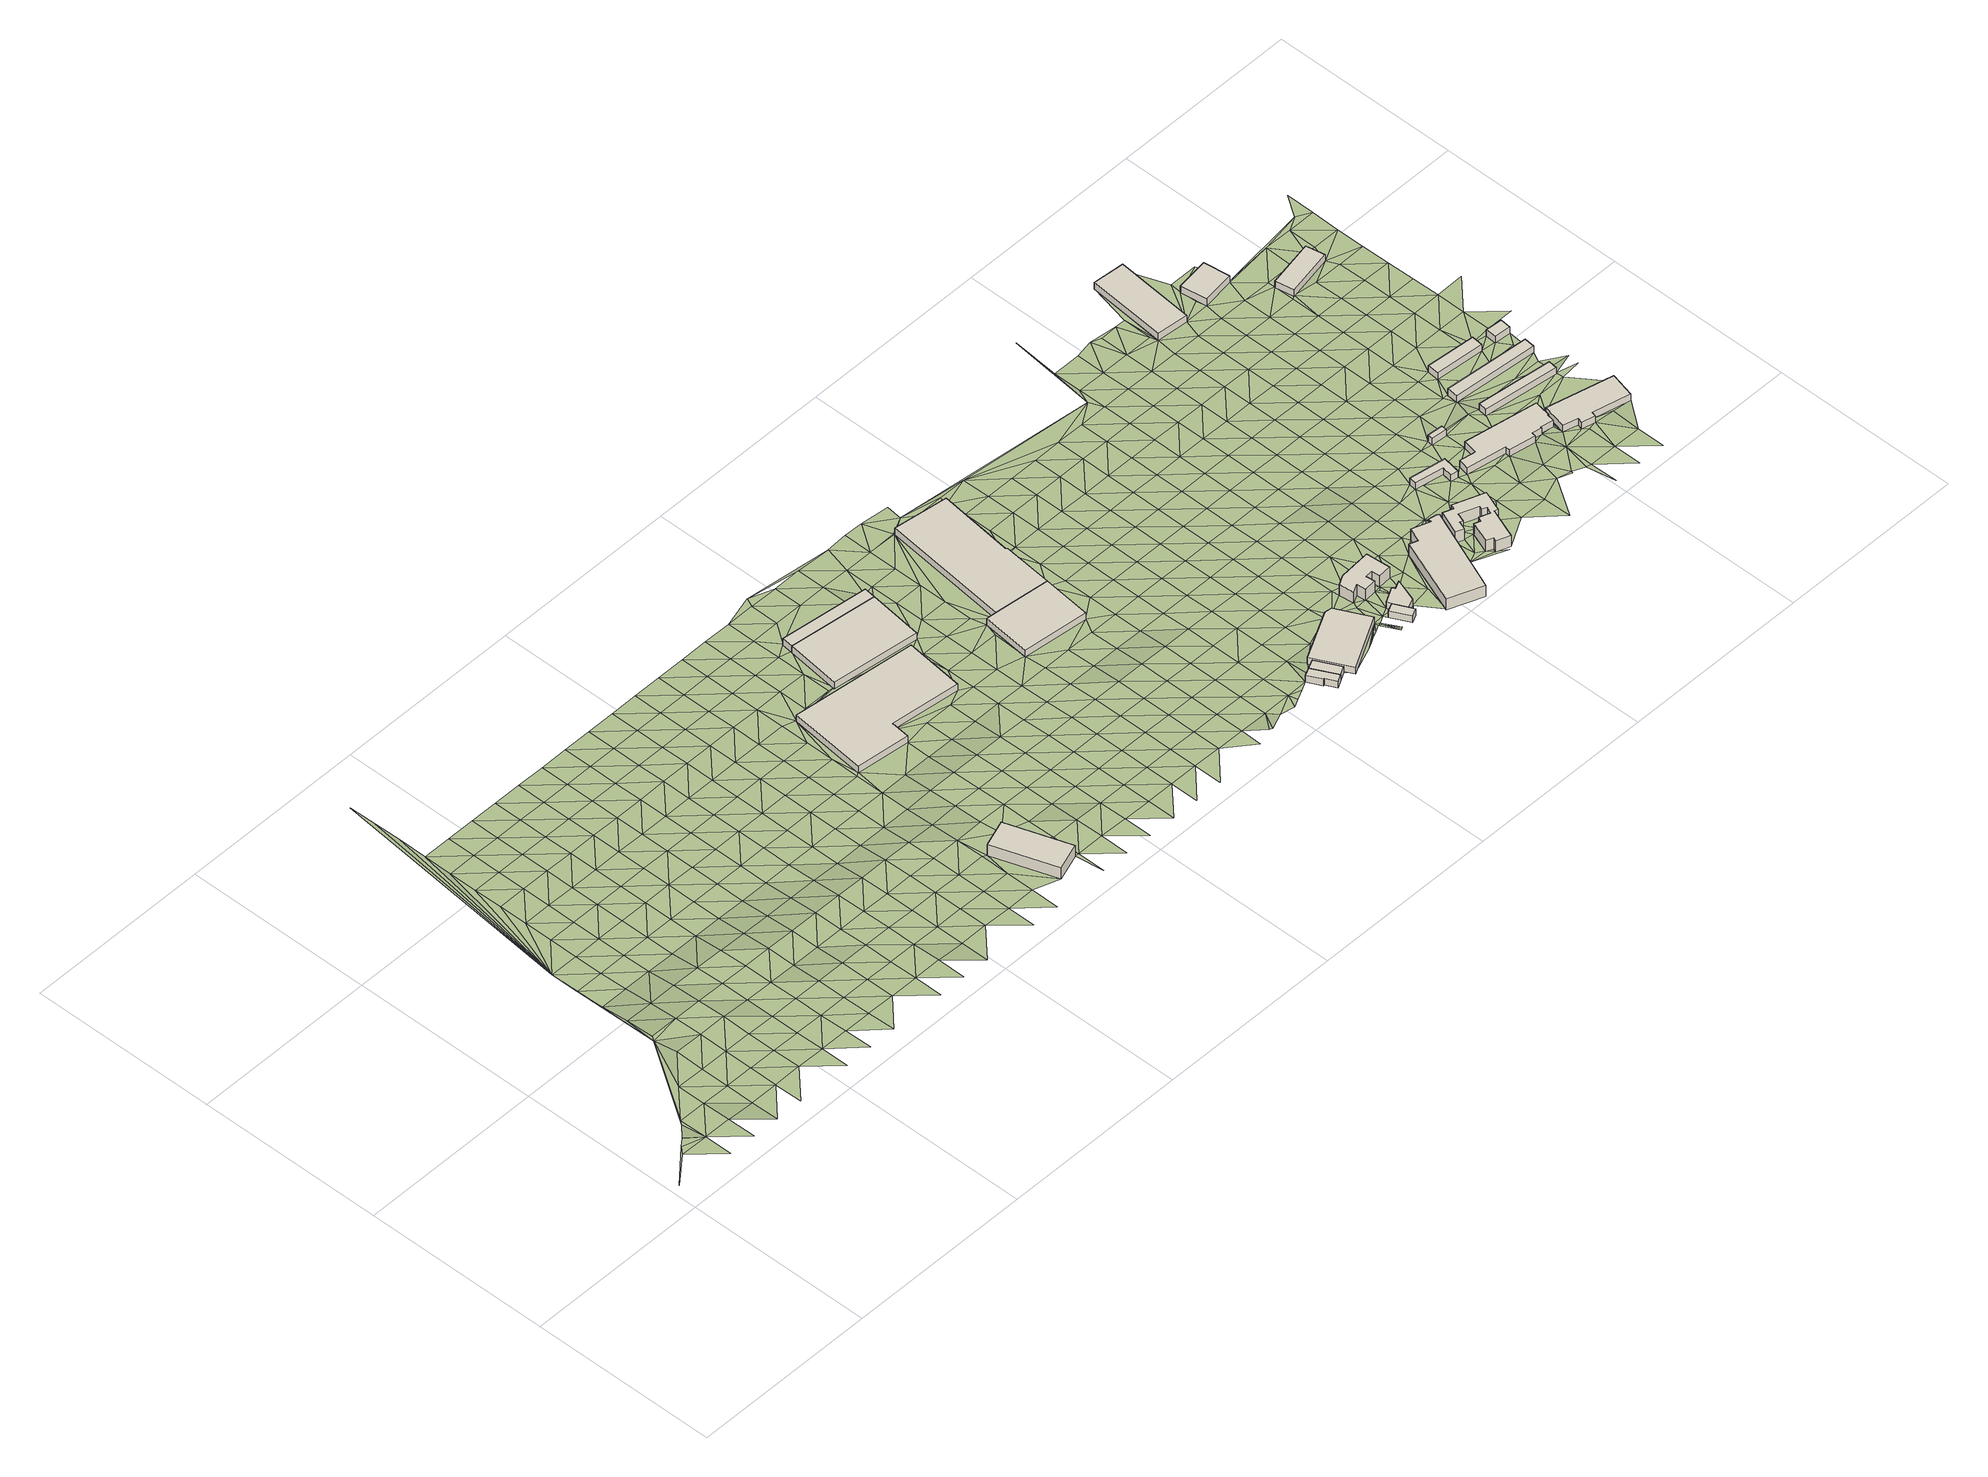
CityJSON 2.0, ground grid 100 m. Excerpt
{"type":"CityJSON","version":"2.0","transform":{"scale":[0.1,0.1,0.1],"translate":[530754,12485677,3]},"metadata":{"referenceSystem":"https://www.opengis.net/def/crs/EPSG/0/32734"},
"CityObjects":{
"building1":{"type":"Building","attributes":{"address":"Salt River Hall","building":"hall","building:levels":2,"amenity":"townhall","building_height":6.9,"plus_code":"4FRW3FC6+X79","ground_height":6.55,"roof_height":13.45},"geometry":[{"type":"Solid","lod":"1","boundaries":[[[[0,1,2,3]],[[1,4,5,2]],[[4,6,7,5]],[[6,0,3,7]],[[3,2,5,7]],[[6,4,1,0]]]]}]},
"building2":{"type":"Building","attributes":{"building":"yes","building:levels":1,"building_height":4.1,"plus_code":"4FRW3FF6+9C6","ground_height":4.36,"roof_height":8.46},"geometry":[{"type":"Solid","lod":"1","boundaries":[[[[8,9,10,11]],[[9,12,13,10]],[[12,14,15,13]],[[14,16,17,15]],[[16,18,19,17]],[[18,8,11,19]],[[11,10,13,15,17,19]],[[18,16,14,12,9,8]]]]}]},
"building3":{"type":"Building","attributes":{"building":"yes","building:levels":1,"building_height":4.1,"plus_code":"4FRW3FF6+FFX","ground_height":3.82,"roof_height":7.92},"geometry":[{"type":"Solid","lod":"1","boundaries":[[[[20,21,22,23]],[[21,24,25,22]],[[24,26,27,25]],[[26,20,23,27]],[[23,22,25,27]],[[26,24,21,20]]]]}]},
"building4":{"type":"Building","attributes":{"building":"yes","building:levels":1,"building_height":4.1,"plus_code":"4FRW3FF6+HG2","ground_height":3.82,"roof_height":7.92},"geometry":[{"type":"Solid","lod":"1","boundaries":[[[[21,20,23,22]],[[20,28,29,23]],[[28,30,31,29]],[[30,21,22,31]],[[22,23,29,31]],[[30,28,20,21]]]]}]},
"building5":{"type":"Building","attributes":{"building":"yes","building:levels":1,"building_height":4.1,"plus_code":"4FRW3FF6+8Q3","ground_height":4.17,"roof_height":8.27},"geometry":[{"type":"Solid","lod":"1","boundaries":[[[[32,33,34,35]],[[33,36,37,34]],[[36,38,39,37]],[[38,40,41,39]],[[40,32,35,41]],[[35,34,37,39,41]],[[40,38,36,33,32]]]]}]},
"building6":{"type":"Building","attributes":{"building":"yes","building:levels":1,"building_height":4.1,"plus_code":"4FRW3FF6+GR7","ground_height":4.14,"roof_height":8.24},"geometry":[{"type":"Solid","lod":"1","boundaries":[[[[33,32,35,34]],[[32,42,43,35]],[[42,44,45,43]],[[44,46,47,45]],[[46,48,49,47]],[[48,33,34,49]],[[34,35,43,45,47,49]],[[48,46,44,42,32,33]]]]}]},
"building7":{"type":"Building","attributes":{"address":"50 Foundry Road Salt River Cape Town","building":"house","building:levels":1,"building_height":4.1,"plus_code":"4FRW3FC7+V2J","ground_height":5.09,"roof_height":9.19},"geometry":[{"type":"Solid","lod":"1","boundaries":[[[[50,51,52,53]],[[51,54,55,52]],[[54,56,57,55]],[[56,58,59,57]],[[58,60,61,59]],[[60,50,53,61]],[[53,52,55,57,59,61]],[[60,58,56,54,51,50]]]]}]},
"building8":{"type":"Building","attributes":{"address":"52 Foundry Road Salt River Cape Town","building":"house","building:levels":1,"building_height":4.1,"plus_code":"4FRW3FC7+V2P","ground_height":5.09,"roof_height":9.19},"geometry":[{"type":"Solid","lod":"1","boundaries":[[[[60,58,59,61]],[[58,62,63,59]],[[62,64,65,63]],[[64,60,61,65]],[[61,59,63,65]],[[64,62,58,60]]]]}]},
"building9":{"type":"Building","attributes":{"address":"70 Foundry Road Salt River Cape Town","building":"industrial","building:levels":1,"building_height":4.1,"plus_code":"4FRW3FC7+W46","ground_height":4.49,"roof_height":8.59},"geometry":[{"type":"Solid","lod":"1","boundaries":[[[[66,67,68,69]],[[67,70,71,68]],[[70,72,73,71]],[[72,74,75,73]],[[74,66,69,75]],[[69,68,71,73,75]],[[74,72,70,67,66]]]]}]},
"building10":{"type":"Building","attributes":{"address":"8 Westminster Road Salt River Cape Town","building":"house","building:levels":1,"building_height":4.1,"plus_code":"4FRW3FC7+V6Q","ground_height":4.49,"roof_height":8.59},"geometry":[{"type":"Solid","lod":"1","boundaries":[[[[76,77,78,79]],[[77,80,81,78]],[[80,82,83,81]],[[82,84,85,83]],[[84,76,79,85]],[[79,78,81,83,85]],[[84,82,80,77,76]]]]}]},
"building11":{"type":"Building","attributes":{"address":"6 Westminster Road Salt River Cape Town","building":"house","building:levels":1,"building_height":4.1,"plus_code":"4FRW3FC7+V7V","ground_height":4.42,"roof_height":8.52},"geometry":[{"type":"Solid","lod":"1","boundaries":[[[[86,87,88,89]],[[87,90,91,88]],[[90,92,93,91]],[[92,94,95,93]],[[94,96,97,95]],[[96,98,99,97]],[[98,86,89,99]],[[89,88,91,93,95,97,99]],[[98,96,94,92,90,87,86]]]]}]},
"building12":{"type":"Building","attributes":{"address":"70 Foundry Road Salt River Cape Town","building":"industrial","building:levels":2,"building_height":6.9,"plus_code":"4FRW3FC7+X7C","ground_height":4.25,"roof_height":11.15},"geometry":[{"type":"Solid","lod":"1","boundaries":[[[[100,101,102,103]],[[101,104,105,102]],[[104,106,107,105]],[[106,108,109,107]],[[108,110,111,109]],[[110,112,113,111]],[[112,114,115,113]],[[114,116,117,115]],[[116,118,119,117]],[[118,120,121,119]],[[120,100,103,121]],[[103,102,105,107,109,111,113,115,117,119,121]],[[120,118,116,114,112,110,108,106,104,101,100]]]]}]},
"building13":{"type":"Building","attributes":{"address":"3 Westminster Road Salt River Cape Town","building":"industrial","building:levels":2,"building_height":6.9,"plus_code":"4FRW3FC7+V9W","ground_height":4.13,"roof_height":11.03},"geometry":[{"type":"Solid","lod":"1","boundaries":[[[[122,123,124,125]],[[123,126,127,124]],[[126,128,129,127]],[[128,130,131,129]],[[130,132,133,131]],[[132,134,135,133]],[[134,136,137,135]],[[136,138,139,137]],[[138,122,125,139]],[[125,124,127,129,131,133,135,137,139]],[[138,136,134,132,130,128,126,123,122]]]]}]},
"building14":{"type":"Building","attributes":{"address":"80 Foundry Road Salt River Cape Town","building":"retail","building:levels":2,"building_height":6.9,"plus_code":"4FRW3FC7+WG7","ground_height":4.18,"roof_height":11.08},"geometry":[{"type":"Solid","lod":"1","boundaries":[[[[140,141,142,143]],[[141,144,145,142]],[[144,146,147,145]],[[146,148,149,147]],[[148,150,151,149]],[[150,152,153,151]],[[152,154,155,153]],[[154,156,157,155]],[[156,158,159,157]],[[158,160,161,159]],[[160,162,163,161]],[[162,164,165,163]],[[164,166,167,165]],[[166,168,169,167]],[[168,170,171,169]],[[170,172,173,171]],[[172,174,175,173]],[[174,176,177,175]],[[176,178,179,177]],[[178,180,181,179]],[[180,182,183,181]],[[182,140,143,183]],[[143,142,145,147,149,151,153,155,157,159,161,163,165,167,169,171,173,175,177,179,181,183]],[[182,180,178,176,174,172,170,168,166,164,162,160,158,156,154,152,150,148,146,144,141,140]]]]}]},
"building15":{"type":"Building","attributes":{"building":"transportation","building:levels":1,"building_height":4.1,"plus_code":"4FRW3FF7+2HV","ground_height":4.38,"roof_height":8.48},"geometry":[{"type":"Solid","lod":"1","boundaries":[[[[184,185,186,187]],[[185,188,189,186]],[[188,190,191,189]],[[190,192,193,191]],[[192,194,195,193]],[[194,184,187,195]],[[187,186,189,191,193,195]],[[194,192,190,188,185,184]]]]}]},
"building16":{"type":"Building","attributes":{"building":"transportation","building:levels":1,"amenity":"shelter","building_height":4.1,"plus_code":"4FRW3FF7+4J5","ground_height":4.28,"roof_height":8.38},"geometry":[{"type":"Solid","lod":"1","boundaries":[[[[196,197,198,199]],[[197,200,201,198]],[[200,202,203,201]],[[202,196,199,203]],[[199,198,201,203]],[[202,200,197,196]]]]}]},
"building17":{"type":"Building","attributes":{"building":"train_station","building:levels":1,"building_height":4.1,"plus_code":"4FRW3FF7+2P7","ground_height":4.59,"roof_height":8.69},"geometry":[{"type":"Solid","lod":"1","boundaries":[[[[204,205,206,207]],[[205,208,209,206]],[[208,210,211,209]],[[210,212,213,211]],[[212,214,215,213]],[[214,216,217,215]],[[216,218,219,217]],[[218,220,221,219]],[[220,222,223,221]],[[222,224,225,223]],[[224,226,227,225]],[[226,228,229,227]],[[228,230,231,229]],[[230,204,207,231]],[[207,206,209,211,213,215,217,219,221,223,225,227,229,231]],[[230,228,226,224,222,220,218,216,214,212,210,208,205,204]]]]}]},
"building18":{"type":"Building","attributes":{"building":"industrial","building:levels":1,"building_height":4.1,"plus_code":"4FRW3FF7+MG4","ground_height":3.97,"roof_height":8.07},"geometry":[{"type":"Solid","lod":"1","boundaries":[[[[232,233,234,235]],[[233,236,237,234]],[[236,238,239,237]],[[238,232,235,239]],[[235,234,237,239]],[[238,236,233,232]]]]}]},
"building19":{"type":"Building","attributes":{"building":"industrial","building:levels":1,"building_height":4.1,"plus_code":"4FRW3FF7+JJ5","ground_height":3.9,"roof_height":8},"geometry":[{"type":"Solid","lod":"1","boundaries":[[[[240,241,242,243]],[[241,244,245,242]],[[244,246,247,245]],[[246,248,249,247]],[[248,240,243,249]],[[243,242,245,247,249]],[[248,246,244,241,240]]]]}]},
"building20":{"type":"Building","attributes":{"building":"transportation","building:levels":1,"amenity":"shelter","building_height":4.1,"plus_code":"4FRW3FF7+3RG","ground_height":4.15,"roof_height":8.25},"geometry":[{"type":"Solid","lod":"1","boundaries":[[[[250,251,252,253]],[[251,254,255,252]],[[254,256,257,255]],[[256,250,253,257]],[[253,252,255,257]],[[256,254,251,250]]]]}]},
"building21":{"type":"Building","attributes":{"building":"transportation","building:levels":1,"amenity":"shelter","building_height":4.1,"plus_code":"4FRW3FF7+5RV","ground_height":3.87,"roof_height":7.97},"geometry":[{"type":"Solid","lod":"1","boundaries":[[[[258,259,260,261]],[[259,262,263,260]],[[262,264,265,263]],[[264,258,261,265]],[[261,260,263,265]],[[264,262,259,258]]]]}]},
"building22":{"type":"Building","attributes":{"building":"transportation","building:levels":1,"amenity":"shelter","building_height":4.1,"plus_code":"4FRW3FF7+4RP","ground_height":3.95,"roof_height":8.05},"geometry":[{"type":"Solid","lod":"1","boundaries":[[[[266,267,268,269]],[[267,270,271,268]],[[270,272,273,271]],[[272,266,269,273]],[[269,268,271,273]],[[272,270,267,266]]]]}]},
"building23":{"type":"Building","attributes":{"building":"train_station","building:levels":1,"building_height":4.1,"plus_code":"4FRW3FC7+XVH","ground_height":4.24,"roof_height":8.34},"geometry":[{"type":"Solid","lod":"1","boundaries":[[[[274,275,276,277]],[[275,278,279,276]],[[278,280,281,279]],[[280,282,283,281]],[[282,284,285,283]],[[284,286,287,285]],[[286,288,289,287]],[[288,274,277,289]],[[277,276,279,281,283,285,287,289]],[[288,286,284,282,280,278,275,274]]]]}]},
"building24":{"type":"Building","attributes":{"building":"industrial","building:levels":1,"building_height":4.1,"plus_code":"4FRW3FF7+GQ5","ground_height":3.14,"roof_height":7.24},"geometry":[{"type":"Solid","lod":"1","boundaries":[[[[290,291,292,293]],[[291,294,295,292]],[[294,296,297,295]],[[296,290,293,297]],[[293,292,295,297]],[[296,294,291,290]]]]}]},
"building25":{"type":"Building","attributes":{"building":"transportation","building:levels":1,"amenity":"shelter","building_height":4.1,"plus_code":"4FRW3FF7+5WM","ground_height":3.84,"roof_height":7.94},"geometry":[{"type":"Solid","lod":"1","boundaries":[[[[298,299,300,301]],[[299,302,303,300]],[[302,304,305,303]],[[304,298,301,305]],[[301,300,303,305]],[[304,302,299,298]]]]}]},
"terrain1":{"type":"TINRelief","geometry":[{"type":"CompositeSurface","lod":"1","boundaries":[[[306,307,308]],[[309,306,308]],[[310,309,308]],[[306,309,311]],[[312,311,309]],[[312,309,313]],[[309,314,313]],[[309,315,314]],[[316,317,309]],[[309,317,315]],[[314,315,318]],[[313,314,319]],[[315,317,320]],[[317,321,320]],[[314,318,319]],[[318,315,322]],[[322,315,320]],[[322,323,318]],[[320,321,324]],[[318,323,325]],[[324,322,320]],[[325,319,318]],[[323,322,326]],[[322,324,327]],[[322,327,326]],[[325,323,328]],[[324,329,330]],[[331,332,319]],[[319,325,328]],[[328,323,326]],[[330,327,324]],[[319,332,333]],[[331,319,334]],[[332,331,334]],[[333,335,319]],[[334,319,328]],[[327,336,326]],[[319,335,337]],[[327,330,336]],[[333,332,338]],[[338,332,334]],[[339,328,326]],[[336,340,326]],[[333,341,335]],[[328,339,334]],[[341,333,338]],[[339,326,340]],[[330,342,336]],[[335,343,337]],[[342,330,344]],[[338,334,345]],[[343,335,341]],[[340,336,346]],[[334,339,345]],[[346,336,342]],[[347,337,343]],[[341,338,348]],[[340,349,339]],[[345,350,338]],[[337,347,351]],[[349,340,346]],[[343,341,348]],[[348,338,350]],[[339,352,345]],[[353,337,351]],[[352,339,349]],[[343,354,347]],[[346,342,355]],[[337,353,356]],[[342,357,358]],[[350,345,359]],[[348,354,343]],[[346,355,349]],[[337,356,360]],[[359,345,352]],[[342,358,355]],[[351,347,361]],[[350,362,348]],[[360,363,337]],[[361,347,354]],[[352,349,364]],[[362,350,359]],[[365,353,351]],[[337,363,366]],[[349,355,364]],[[354,348,367]],[[361,365,351]],[[359,352,368]],[[366,369,337]],[[348,362,367]],[[358,370,355]],[[364,368,352]],[[353,371,356]],[[372,361,354]],[[369,373,337]],[[365,374,353]],[[370,358,375]],[[376,362,359]],[[372,354,367]],[[356,371,360]],[[355,377,364]],[[337,373,378]],[[353,374,371]],[[376,359,368]],[[370,377,355]],[[365,361,379]],[[361,372,380]],[[360,381,363]],[[367,362,382]],[[368,364,383]],[[362,376,384]],[[374,365,379]],[[381,360,371]],[[361,380,379]],[[377,383,364]],[[372,367,382]],[[385,370,375]],[[362,384,382]],[[366,363,386]],[[376,368,387]],[[370,385,377]],[[363,381,386]],[[383,388,368]],[[374,389,371]],[[379,390,374]],[[380,372,391]],[[384,376,387]],[[382,392,372]],[[388,387,368]],[[381,371,389]],[[383,377,393]],[[386,394,366]],[[374,390,389]],[[380,391,379]],[[372,392,391]],[[377,385,393]],[[384,395,382]],[[381,396,386]],[[388,383,397]],[[387,395,384]],[[398,390,379]],[[396,381,389]],[[393,397,383]],[[392,382,399]],[[379,391,398]],[[394,386,400]],[[395,399,382]],[[401,387,388]],[[385,402,393]],[[400,386,396]],[[388,397,403]],[[390,404,389]],[[398,405,390]],[[402,385,406]],[[392,407,391]],[[387,401,395]],[[399,408,392]],[[401,388,403]],[[396,389,404]],[[397,393,409]],[[410,394,400]],[[390,405,404]],[[398,391,407]],[[392,408,407]],[[409,393,402]],[[399,395,411]],[[400,396,412]],[[413,403,397]],[[395,401,411]],[[414,405,398]],[[412,396,404]],[[397,409,413]],[[408,399,415]],[[414,398,407]],[[400,416,410]],[[411,415,399]],[[401,403,417]],[[416,400,412]],[[403,413,418]],[[405,419,404]],[[407,408,420]],[[409,402,421]],[[405,414,422]],[[402,423,424]],[[401,417,411]],[[408,415,420]],[[417,403,418]],[[412,404,419]],[[409,421,413]],[[425,410,416]],[[405,422,419]],[[402,424,421]],[[414,407,426]],[[415,411,427]],[[420,428,407]],[[416,412,429]],[[413,430,418]],[[427,411,417]],[[426,422,414]],[[429,412,419]],[[426,407,428]],[[413,421,430]],[[415,431,420]],[[416,432,425]],[[431,415,427]],[[433,417,418]],[[424,434,421]],[[432,416,429]],[[430,435,418]],[[419,422,436]],[[428,420,437]],[[422,426,438]],[[434,424,439]],[[417,433,427]],[[437,420,431]],[[433,418,435]],[[419,436,429]],[[421,440,430]],[[441,425,432]],[[422,438,436]],[[428,442,426]],[[434,440,421]],[[431,427,443]],[[442,428,437]],[[432,429,444]],[[435,430,445]],[[427,433,443]],[[446,438,426]],[[429,436,444]],[[440,445,430]],[[437,431,447]],[[434,439,448]],[[426,442,446]],[[449,441,432]],[[443,447,431]],[[433,435,450]],[[440,434,448]],[[444,449,432]],[[445,451,435]],[[438,452,436]],[[438,446,453]],[[442,437,454]],[[433,450,443]],[[437,447,455]],[[450,435,451]],[[436,452,444]],[[449,456,441]],[[438,453,452]],[[442,454,446]],[[445,440,457]],[[437,455,454]],[[448,458,440]],[[447,443,459]],[[444,460,449]],[[451,445,457]],[[459,443,450]],[[440,458,457]],[[446,461,453]],[[460,444,452]],[[455,447,462]],[[446,454,461]],[[456,449,463]],[[462,447,459]],[[464,450,451]],[[465,458,448]],[[449,460,463]],[[457,466,451]],[[453,467,452]],[[455,468,454]],[[461,469,453]],[[465,448,470]],[[450,464,459]],[[468,455,462]],[[464,451,466]],[[460,452,467]],[[457,458,471]],[[463,472,456]],[[453,469,467]],[[454,473,461]],[[471,458,465]],[[462,459,474]],[[468,473,454]],[[460,475,463]],[[476,466,457]],[[459,464,474]],[[469,461,477]],[[475,460,467]],[[476,457,471]],[[473,477,461]],[[472,463,478]],[[468,462,479]],[[464,466,480]],[[474,481,462]],[[471,465,482]],[[478,463,475]],[[480,466,476]],[[469,483,467]],[[473,468,479]],[[477,484,469]],[[479,462,481]],[[485,482,465]],[[474,464,486]],[[475,467,483]],[[487,476,471]],[[488,472,478]],[[469,484,483]],[[486,464,480]],[[487,471,482]],[[477,473,489]],[[490,481,474]],[[479,491,473]],[[478,475,492]],[[490,474,486]],[[484,477,489]],[[480,476,493]],[[492,475,483]],[[473,491,489]],[[476,487,494]],[[479,481,495]],[[478,496,488]],[[486,480,493]],[[495,481,490]],[[476,494,493]],[[487,482,0]],[[496,478,492]],[[484,497,483]],[[498,491,479]],[[494,487,499]],[[489,500,484]],[[487,0,499]],[[486,501,490]],[[498,479,495]],[[492,483,497]],[[494,499,493]],[[502,488,496]],[[484,500,497]],[[501,486,493]],[[489,491,503]],[[503,491,498]],[[496,492,504]],[[495,490,505]],[[501,506,490]],[[4,493,499]],[[507,500,489]],[[504,492,497]],[[495,505,498]],[[507,489,503]],[[490,506,505]],[[496,508,502]],[[493,509,501]],[[508,496,504]],[[4,509,493]],[[497,500,510]],[[503,498,511]],[[512,500,507]],[[506,501,513]],[[498,505,511]],[[497,510,504]],[[514,502,508]],[[500,512,510]],[[509,513,501]],[[515,507,503]],[[516,517,518]],[[506,519,505]],[[511,515,503]],[[520,4,518]],[[508,504,521]],[[505,522,511]],[[518,517,520]],[[506,513,519]],[[507,523,512]],[[504,510,521]],[[4,524,509]],[[525,4,520]],[[522,515,511]],[[515,523,507]],[[505,526,522]],[[527,514,508]],[[513,509,524]],[[526,505,519]],[[4,525,524]],[[521,527,508]],[[512,528,510]],[[520,517,529]],[[523,530,512]],[[531,532,517]],[[513,533,519]],[[522,534,515]],[[510,528,521]],[[525,520,529]],[[527,535,514]],[[512,530,528]],[[533,513,524]],[[532,529,517]],[[534,523,515]],[[519,536,526]],[[521,537,527]],[[525,538,524]],[[534,530,523]],[[539,522,526]],[[536,519,533]],[[537,521,528]],[[529,538,525]],[[528,530,534]],[[535,527,540]],[[533,524,541]],[[542,526,536]],[[527,537,540]],[[538,541,524]],[[543,529,532]],[[539,526,542]],[[544,545,532]],[[533,546,536]],[[534,547,528]],[[537,528,547]],[[529,543,538]],[[540,548,535]],[[541,546,533]],[[543,532,545]],[[547,534,549]],[[542,536,550]],[[537,551,540]],[[541,538,552]],[[546,550,536]],[[534,553,549]],[[551,537,547]],[[538,543,552]],[[539,542,554]],[[548,540,555]],[[556,546,541]],[[542,550,554]],[[545,557,543]],[[555,540,551]],[[541,552,556]],[[539,558,559]],[[549,560,547]],[[534,561,553]],[[562,557,545]],[[546,563,550]],[[554,558,539]],[[551,547,560]],[[543,564,552]],[[565,548,555]],[[549,553,560]],[[556,563,546]],[[543,557,564]],[[554,550,566]],[[555,551,567]],[[568,556,552]],[[563,566,550]],[[567,551,560]],[[553,561,560]],[[568,552,564]],[[558,569,559]],[[570,558,554]],[[557,562,571]],[[555,572,565]],[[563,556,573]],[[566,570,554]],[[18,561,534]],[[564,557,571]],[[572,555,567]],[[556,568,573]],[[574,560,561]],[[563,575,566]],[[567,560,574]],[[570,569,558]],[[568,564,576]],[[577,559,569]],[[578,565,572]],[[575,563,573]],[[576,564,571]],[[572,567,579]],[[567,574,579]],[[570,566,580]],[[568,581,573]],[[575,582,566]],[[581,568,576]],[[580,569,570]],[[571,583,584]],[[566,582,580]],[[579,585,572]],[[572,585,578]],[[573,586,575]],[[576,571,584]],[[586,573,581]],[[582,575,587]],[[569,588,577]],[[580,588,569]],[[581,576,589]],[[585,590,578]],[[586,587,575]],[[589,576,584]],[[582,591,580]],[[578,590,592]],[[579,593,585]],[[561,18,594]],[[581,595,586]],[[582,587,591]],[[588,596,577]],[[595,581,589]],[[588,580,597]],[[584,598,599]],[[577,596,18]],[[585,593,590]],[[587,586,600]],[[591,597,580]],[[589,584,599]],[[600,586,595]],[[596,588,601]],[[579,602,593]],[[603,18,596]],[[590,604,592]],[[587,605,591]],[[601,588,597]],[[595,589,606]],[[590,593,604]],[[605,587,600]],[[607,603,596]],[[594,18,603]],[[599,606,589]],[[597,591,608]],[[601,607,596]],[[602,579,28]],[[595,609,600]],[[608,591,605]],[[606,609,595]],[[594,603,610]],[[607,610,603]],[[601,597,611]],[[593,612,604]],[[605,600,613]],[[614,597,608]],[[615,606,599]],[[593,602,612]],[[609,613,600]],[[611,597,614]],[[616,615,599]],[[607,601,617]],[[605,618,608]],[[610,619,594]],[[620,609,606]],[[612,621,604]],[[613,618,605]],[[601,611,617]],[[594,619,622]],[[20,594,622]],[[615,620,606]],[[28,612,602]],[[36,610,607]],[[614,608,623]],[[621,624,592]],[[613,609,625]],[[618,623,608]],[[610,626,619]],[[617,36,607]],[[625,609,620]],[[614,627,611]],[[28,20,628]],[[628,20,622]],[[629,612,28]],[[629,621,612]],[[630,618,613]],[[617,611,36]],[[36,626,610]],[[623,627,614]],[[620,615,631]],[[613,625,630]],[[631,615,632]],[[619,633,622]],[[28,628,629]],[[626,634,619]],[[632,635,631]],[[623,618,636]],[[622,633,628]],[[620,637,625]],[[619,634,633]],[[630,636,618]],[[36,33,626]],[[621,629,624]],[[631,637,620]],[[631,635,638]],[[626,33,634]],[[639,627,623]],[[611,627,640]],[[628,641,629]],[[630,625,642]],[[636,639,623]],[[641,628,633]],[[642,625,637]],[[630,643,636]],[[627,639,644]],[[645,631,638]],[[629,646,624]],[[631,645,637]],[[629,641,646]],[[643,630,642]],[[638,647,645]],[[644,640,627]],[[639,636,648]],[[48,634,33]],[[634,48,633]],[[642,637,649]],[[648,636,643]],[[646,650,624]],[[645,647,651]],[[649,637,645]],[[633,48,641]],[[644,639,652]],[[642,653,643]],[[639,648,652]],[[651,654,645]],[[641,48,646]],[[653,642,649]],[[640,644,655]],[[650,646,656]],[[648,643,657]],[[50,649,645]],[[655,644,652]],[[645,654,50]],[[653,657,643]],[[656,646,658]],[[658,646,48]],[[648,659,652]],[[660,640,655]],[[649,661,653]],[[660,662,640]],[[659,648,657]],[[649,50,661]],[[655,652,663]],[[661,50,60]],[[663,652,659]],[[658,664,656]],[[664,658,48]],[[657,653,665]],[[666,662,660]],[[653,661,667]],[[660,655,668]],[[661,60,669]],[[60,64,669]],[[659,657,665]],[[662,666,670]],[[668,655,663]],[[653,667,665]],[[671,662,670]],[[664,672,656]],[[673,664,48]],[[674,669,64]],[[660,675,666]],[[676,669,674]],[[663,659,677]],[[675,660,668]],[[669,678,661]],[[667,661,678]],[[679,671,680]],[[677,659,665]],[[670,680,671]],[[666,681,670]],[[48,682,673]],[[663,683,668]],[[681,666,675]],[[679,680,684]],[[667,685,665]],[[683,663,677]],[[673,686,664]],[[680,670,687]],[[678,685,667]],[[688,679,684]],[[675,668,689]],[[687,670,681]],[[682,679,688]],[[677,665,690]],[[689,668,683]],[[669,691,678]],[[685,690,665]],[[673,682,686]],[[692,684,680]],[[675,693,681]],[[694,680,687]],[[677,695,683]],[[693,675,689]],[[688,684,692]],[[680,694,692]],[[690,695,677]],[[691,685,678]],[[664,686,696]],[[687,681,697]],[[698,66,676]],[[689,683,699]],[[681,693,697]],[[682,688,700]],[[685,701,690]],[[683,695,699]],[[702,694,687]],[[700,688,692]],[[696,686,682]],[[691,701,685]],[[689,703,693]],[[697,702,687]],[[698,704,66]],[[690,705,695]],[[699,703,689]],[[696,682,700]],[[706,66,704]],[[701,705,690]],[[694,707,692]],[[693,708,697]],[[694,702,709]],[[691,710,701]],[[711,699,695]],[[706,712,66]],[[703,708,693]],[[700,692,707]],[[694,709,707]],[[705,711,695]],[[702,697,713]],[[712,714,66]],[[699,715,703]],[[713,697,708]],[[710,716,701]],[[66,714,717]],[[718,710,66]],[[719,720,714]],[[717,714,720]],[[721,696,700]],[[705,701,716]],[[719,722,720]],[[711,715,699]],[[723,717,720]],[[723,720,722]],[[724,66,717]],[[725,709,702]],[[710,718,726]],[[721,700,707]],[[66,724,718]],[[708,703,727]],[[104,710,726]],[[725,702,713]],[[710,104,716]],[[705,728,711]],[[715,727,703]],[[724,729,718]],[[76,84,724]],[[716,728,705]],[[726,718,729]],[[730,707,709]],[[731,713,708]],[[725,732,709]],[[733,724,84]],[[724,733,729]],[[715,711,734]],[[729,735,726]],[[727,731,708]],[[696,736,664]],[[721,737,696]],[[101,716,104]],[[707,730,721]],[[709,732,730]],[[728,734,711]],[[728,716,101]],[[725,713,738]],[[729,733,739]],[[80,740,82]],[[727,715,741]],[[731,738,713]],[[96,739,733]],[[734,741,715]],[[742,732,725]],[[721,730,737]],[[727,743,731]],[[101,744,728]],[[739,96,745]],[[738,742,725]],[[746,747,739]],[[745,746,739]],[[744,734,728]],[[746,745,96]],[[748,696,737]],[[741,743,727]],[[746,749,747]],[[94,92,96]],[[746,96,92]],[[750,744,101]],[[732,751,730]],[[738,731,752]],[[753,740,754]],[[750,101,100]],[[742,755,732]],[[92,740,753]],[[741,734,756]],[[743,752,731]],[[120,746,92]],[[730,751,737]],[[732,755,751]],[[756,734,744]],[[738,757,742]],[[750,100,744]],[[758,743,741]],[[120,92,759]],[[752,757,738]],[[753,759,92]],[[758,741,756]],[[755,742,760]],[[748,737,751]],[[753,754,761]],[[100,120,762]],[[752,743,763]],[[757,760,742]],[[120,759,762]],[[100,764,744]],[[756,744,764]],[[736,696,748]],[[763,743,758]],[[753,761,759]],[[751,755,765]],[[766,757,752]],[[100,762,764]],[[760,767,755]],[[756,768,758]],[[759,761,762]],[[766,752,763]],[[748,751,765]],[[755,767,765]],[[768,756,764]],[[760,757,769]],[[763,758,770]],[[769,757,766]],[[762,771,764]],[[758,768,770]],[[771,762,761]],[[772,767,760]],[[773,748,765]],[[763,774,766]],[[769,772,760]],[[775,768,764]],[[776,134,761]],[[770,774,763]],[[765,767,777]],[[761,134,771]],[[778,779,780]],[[771,775,764]],[[769,766,781]],[[767,772,777]],[[748,773,736]],[[770,768,782]],[[781,766,774]],[[783,773,765]],[[775,782,768]],[[780,779,126]],[[784,772,769]],[[777,783,765]],[[778,785,786]],[[785,778,787]],[[774,770,788]],[[771,134,789]],[[784,769,781]],[[779,778,786]],[[771,789,775]],[[778,790,787]],[[134,132,130]],[[782,788,770]],[[783,791,773]],[[792,790,778]],[[786,785,793]],[[134,130,789]],[[777,772,794]],[[795,781,774]],[[773,791,736]],[[784,796,772]],[[785,787,797]],[[787,790,798]],[[782,775,799]],[[793,785,797]],[[788,795,774]],[[152,779,786]],[[783,777,794]],[[794,772,796]],[[789,799,775]],[[130,128,789]],[[779,152,126]],[[784,781,800]],[[793,801,802]],[[793,797,801]],[[128,126,152]],[[128,152,789]],[[788,782,803]],[[795,800,781]],[[791,804,736]],[[791,783,805]],[[799,803,782]],[[806,801,797]],[[789,152,807]],[[808,796,784]],[[801,806,809]],[[805,783,794]],[[810,736,804]],[[806,797,811]],[[788,812,795]],[[807,152,813]],[[800,808,784]],[[791,814,804]],[[190,799,789]],[[803,812,788]],[[815,789,807]],[[809,806,816]],[[814,791,805]],[[810,817,736]],[[794,796,818]],[[800,795,819]],[[806,820,821]],[[808,822,796]],[[823,824,825]],[[815,190,789]],[[803,799,188]],[[821,816,806]],[[810,804,826]],[[812,819,795]],[[820,827,821]],[[188,799,190]],[[805,794,818]],[[824,823,828]],[[826,804,814]],[[818,796,822]],[[800,829,808]],[[146,815,807]],[[830,812,803]],[[819,829,800]],[[190,815,831]],[[803,188,830]],[[832,814,805]],[[833,810,826]],[[822,808,834]],[[818,832,805]],[[819,812,835]],[[824,828,836]],[[829,834,808]],[[815,837,831]],[[836,146,824]],[[838,826,814]],[[839,190,831]],[[835,812,830]],[[815,146,840]],[[832,838,814]],[[815,840,837]],[[818,822,841]],[[842,829,819]],[[834,843,822]],[[844,830,188]],[[839,831,837]],[[840,146,836]],[[833,826,845]],[[842,819,835]],[[832,818,841]],[[828,846,836]],[[838,847,826]],[[841,822,843]],[[834,829,848]],[[845,826,847]],[[840,849,837]],[[846,828,850]],[[835,830,851]],[[848,829,842]],[[849,840,204]],[[852,838,832]],[[836,853,840]],[[830,844,851]],[[854,843,834]],[[852,832,841]],[[853,836,846]],[[849,204,230]],[[849,230,844]],[[842,835,855]],[[848,854,834]],[[847,856,845]],[[840,857,204]],[[855,835,851]],[[233,847,838]],[[858,838,852]],[[840,853,857]],[[859,846,850]],[[841,843,860]],[[861,848,842]],[[851,844,202]],[[862,843,854]],[[844,230,863]],[[864,845,856]],[[856,847,864]],[[838,858,233]],[[855,861,842]],[[853,846,859]],[[852,841,860]],[[851,200,855]],[[844,863,202]],[[860,843,862]],[[851,202,200]],[[865,863,230]],[[866,854,848]],[[864,847,867]],[[847,233,867]],[[857,868,204]],[[861,866,848]],[[857,853,869]],[[870,858,852]],[[871,862,854]],[[872,202,863]],[[853,859,873]],[[860,870,852]],[[874,855,200]],[[853,873,869]],[[874,861,855]],[[866,871,854]],[[875,864,867]],[[868,857,869]],[[867,233,875]],[[233,858,876]],[[877,874,200]],[[878,860,862]],[[877,872,879]],[[870,876,858]],[[866,861,880]],[[873,859,881]],[[871,878,862]],[[882,881,859]],[[863,883,872]],[[233,884,875]],[[874,880,861]],[[885,870,860]],[[236,233,876]],[[873,886,869]],[[887,879,872]],[[887,877,879]],[[878,885,860]],[[871,866,888]],[[880,889,866]],[[890,873,881]],[[891,876,870]],[[872,883,887]],[[877,892,874]],[[871,888,878]],[[893,894,895]],[[890,881,893]],[[885,891,870]],[[866,889,888]],[[886,873,890]],[[880,874,896]],[[877,887,892]],[[863,897,883]],[[890,893,895]],[[898,236,876]],[[885,878,899]],[[891,898,876]],[[883,900,887]],[[874,892,896]],[[901,886,902]],[[889,880,903]],[[902,886,890]],[[878,888,899]],[[896,903,880]],[[887,900,904]],[[900,883,905]],[[906,891,885]],[[887,904,892]],[[895,907,890]],[[246,236,898]],[[275,902,890]],[[899,906,885]],[[907,895,908]],[[909,236,246]],[[896,892,910]],[[911,902,912]],[[889,913,888]],[[909,914,236]],[[889,903,915]],[[905,883,897]],[[275,912,902]],[[891,916,898]],[[917,236,914]],[[236,917,238]],[[904,918,892]],[[275,890,280]],[[896,910,919]],[[903,896,919]],[[888,913,899]],[[906,916,891]],[[889,915,913]],[[920,890,907]],[[275,921,912]],[[909,246,914]],[[890,920,280]],[[921,922,912]],[[898,923,246]],[[921,275,924]],[[925,900,905]],[[259,915,903]],[[919,259,903]],[[275,280,278]],[[919,910,926]],[[899,927,906]],[[916,923,898]],[[921,924,897]],[[927,899,913]],[[907,282,920]],[[928,892,918]],[[905,897,925]],[[280,920,282]],[[916,906,929]],[[917,914,930]],[[897,924,925]],[[915,259,931]],[[923,248,246]],[[932,282,907]],[[906,927,929]],[[933,932,907]],[[904,256,918]],[[915,934,913]],[[900,925,935]],[[936,923,916]],[[914,937,930]],[[927,913,934]],[[264,919,926]],[[929,938,916]],[[915,931,934]],[[282,939,284]],[[910,272,926]],[[282,932,939]],[[925,924,940]],[[936,916,938]],[[931,259,941]],[[928,942,892]],[[923,943,248]],[[927,944,929]],[[928,918,256]],[[943,923,936]],[[938,929,945]],[[944,927,934]],[[264,926,946]],[[947,284,939]],[[258,941,259]],[[947,939,932]],[[945,936,938]],[[945,929,948]],[[940,924,949]],[[946,926,272]],[[948,929,944]],[[925,940,935]],[[934,931,950]],[[941,951,931]],[[248,952,240]],[[928,256,953]],[[934,950,944]],[[248,943,952]],[[931,951,950]],[[946,954,264]],[[936,955,943]],[[945,948,956]],[[928,953,942]],[[951,941,258]],[[954,946,957]],[[298,258,264]],[[948,944,958]],[[959,935,940]],[[272,957,946]],[[264,954,298]],[[958,944,950]],[[935,960,256]],[[956,296,945]],[[955,952,943]],[[953,256,960]],[[951,258,961]],[[962,956,948]],[[963,258,298]],[[936,290,955]],[[958,962,948]],[[964,954,957]],[[951,965,950]],[[963,961,258]],[[957,272,964]],[[304,963,298]],[[966,240,952]],[[965,958,950]],[[962,967,956]],[[951,961,965]],[[952,955,290]],[[967,296,956]],[[962,958,968]],[[969,961,963]],[[958,965,970]],[[971,952,290]],[[972,290,296]],[[967,962,968]],[[958,970,968]],[[972,971,290]],[[967,973,296]],[[974,965,961]],[[971,966,952]],[[296,975,972]],[[968,973,967]],[[971,972,975]],[[296,973,975]],[[966,971,976]],[[975,976,971]],[[966,976,977]]]}]}
},
"vertices":[
[2545,174,44],[2690,224,44],[2690,224,113],[2545,174,113],[2574,560,44],[2574,560,113],[2429,510,44],[2429,510,113],
[2478,1699,22],[2430,1285,22],[2430,1285,63],[2478,1699,63],[2716,1252,22],[2716,1252,63],[2727,1352,22],[2727,1352,63],[3098,1309,22],[3098,1309,63],[3135,1623,22],[3135,1623,63],
[3246,1947,16],[2777,2006,16],[2777,2006,57],[3246,1947,57],[2741,1718,16],[2741,1718,57],[3210,1660,16],[3210,1660,57],
[3254,2008,16],[3254,2008,57],[2784,2066,16],[2784,2066,57],
[3832,1454,20],[3534,1487,20],[3534,1487,61],[3832,1454,61],[3482,1492,20],[3482,1492,61],[3454,1234,20],[3454,1234,61],[3803,1196,20],[3803,1196,61],
[3859,1717,20],[3859,1717,61],[3852,1727,20],[3852,1727,61],[3901,2126,20],[3901,2126,61],[3612,2166,20],[3612,2166,61],
[4172,224,29],[4210,149,29],[4210,149,70],[4172,224,70],[4215,151,29],[4215,151,70],[4244,93,29],[4244,93,70],[4282,113,29],[4282,113,70],[4215,244,29],[4215,244,70],
[4328,137,29],[4328,137,70],[4262,267,29],[4262,267,70],
[4646,251,23],[4558,426,23],[4558,426,64],[4646,251,64],[4520,430,23],[4520,430,64],[4262,296,23],[4262,296,64],[4362,99,23],[4362,99,64],
[4713,230,23],[4764,130,23],[4764,130,64],[4713,230,64],[4807,151,23],[4807,151,64],[4793,180,23],[4793,180,64],[4758,252,23],[4758,252,64],
[4758,252,22],[4793,180,22],[4793,180,63],[4758,252,63],[4841,203,22],[4841,203,63],[4882,323,22],[4882,323,63],[4838,303,22],[4838,303,63],[4830,319,22],[4830,319,63],[4748,275,22],[4748,275,63],
[4887,522,21],[4717,508,21],[4717,508,90],[4887,522,90],[4669,482,21],[4669,482,90],[4677,402,21],[4677,402,90],[4721,426,21],[4721,426,90],[4725,376,21],[4725,376,90],[4789,381,21],[4789,381,90],[4785,429,21],[4785,429,90],[4823,432,21],[4823,432,90],[4827,387,21],[4827,387,90],[4897,393,21],[4897,393,90],
[4924,78,20],[5103,8,20],[5103,8,89],[4924,78,89],[5283,453,20],[5283,453,89],[5274,461,20],[5274,461,89],[5232,469,20],[5232,469,89],[5227,451,20],[5227,451,89],[5132,486,20],[5132,486,89],[5103,412,20],[5103,412,89],[5058,428,20],[5058,428,89],
[5402,134,20],[5463,293,20],[5463,293,89],[5402,134,89],[5481,286,20],[5481,286,89],[5523,395,20],[5523,395,89],[5361,456,20],[5361,456,89],[5352,432,20],[5352,432,89],[5299,452,20],[5299,452,89],[5252,329,20],[5252,329,89],[5293,313,20],[5293,313,89],[5309,355,20],[5309,355,89],[5324,350,20],[5324,350,89],[5341,395,20],[5341,395,89],[5440,357,20],[5440,357,89],[5433,339,20],[5433,339,89],[5458,330,20],[5458,330,89],[5444,295,20],[5444,295,89],[5389,316,20],[5389,316,89],[5378,293,20],[5378,293,89],[5345,304,20],[5345,304,89],[5303,195,20],[5303,195,89],[5340,181,20],[5340,181,89],[5332,160,20],[5332,160,89],
[5552,592,22],[5568,686,22],[5568,686,63],[5552,592,63],[5376,718,22],[5376,718,63],[5369,680,22],[5369,680,63],[5522,654,22],[5522,654,63],[5513,599,22],[5513,599,63],
[5705,805,21],[5707,833,21],[5707,833,62],[5705,805,62],[5624,840,21],[5624,840,62],[5621,812,21],[5621,812,62],
[5593,575,24],[5802,538,24],[5802,538,65],[5593,575,65],[5798,515,24],[5798,515,65],[5940,490,24],[5940,490,65],[5944,512,24],[5944,512,65],[5994,503,24],[5994,503,65],[5995,509,24],[5995,509,65],[6064,497,24],[6064,497,65],[6071,538,24],[6071,538,65],[6076,537,24],[6076,537,65],[6091,625,24],[6091,625,65],[5702,693,24],[5702,693,65],[5688,616,24],[5688,616,65],[5603,631,24],[5603,631,65],
[5314,2553,18],[5275,2132,18],[5275,2132,59],[5314,2553,59],[5442,2116,18],[5442,2116,59],[5481,2538,18],[5481,2538,59],
[5749,2149,17],[5731,2285,17],[5731,2285,58],[5749,2149,58],[5557,2262,17],[5557,2262,58],[5575,2122,17],[5575,2122,58],[5750,2145,17],[5750,2145,58],
[5920,808,20],[5914,762,20],[5914,762,61],[5920,808,61],[6312,712,20],[6312,712,61],[6318,758,20],[6318,758,61],
[6201,1109,17],[5940,1132,17],[5940,1132,58],[6201,1109,58],[5935,1072,17],[5935,1072,58],[6195,1049,17],[6195,1049,58],
[5894,972,18],[5889,914,18],[5889,914,59],[5894,972,59],[6343,874,18],[6343,874,59],[6348,931,18],[6348,931,59],
[6101,576,21],[6070,447,21],[6070,447,62],[6101,576,62],[6149,428,21],[6149,428,62],[6142,399,21],[6142,399,62],[6211,383,21],[6211,383,62],[6217,407,21],[6217,407,62],[6415,359,21],[6415,359,62],[6448,492,21],[6448,492,62],
[6116,2032,10],[5866,1983,10],[5866,1983,51],[6116,2032,51],[5885,1884,10],[5885,1884,51],[6135,1933,10],[6135,1933,51],
[6276,1096,17],[6271,1040,17],[6271,1040,58],[6276,1096,58],[6358,1033,17],[6358,1033,58],[6363,1089,17],[6363,1089,58],
[187,257,70],[10,103,69],[157,222,70],[307,222,67],[307,72,68],[229,290,70],[231,292,70],[292,353,63],[307,372,63],[457,372,61],[457,72,66],[457,222,65],[457,522,61],[591,797,56],[607,222,58],[607,72,61],[607,372,58],[607,522,58],[757,222,58],[607,672,62],[757,522,58],[757,372,58],[757,672,62],[757,72,61],[908,222,60],[607,822,56],[607,972,47],[607,1122,31],[757,822,56],[607,1272,25],[908,372,56],[607,1422,25],[757,972,47],[908,672,59],[908,522,56],[757,1122,31],[1058,222,57],[757,1272,25],[1058,72,60],[908,822,54],[1058,372,54],[757,1422,25],[908,1122,30],[1058,522,54],[908,972,47],[757,1572,26],[1058,672,52],[757,1722,24],[908,1272,25],[1208,372,52],[757,1872,24],[1208,72,62],[1208,222,57],[1058,822,50],[757,2022,23],[908,1422,25],[1058,972,44],[757,2172,23],[1208,522,52],[908,1572,24],[757,2322,25],[1058,1122,28],[1208,672,48],[757,2472,26],[1358,222,56],[908,1872,24],[1058,1272,25],[757,2622,23],[908,1722,24],[1358,72,62],[1208,822,47],[1358,372,52],[757,2772,17],[1058,1572,24],[1058,1422,25],[908,2022,23],[1208,1122,26],[1358,522,52],[1208,972,41],[1508,222,54],[908,2172,25],[1358,822,45],[1358,672,45],[1058,1872,24],[1058,1722,24],[1208,1422,24],[1208,1272,25],[1508,372,52],[908,2322,26],[1358,972,36],[1058,2022,24],[1508,522,52],[1208,1572,24],[1358,1122,25],[1058,2172,24],[1508,822,43],[1659,222,53],[1508,672,45],[1208,1872,24],[1208,1722,24],[1659,72,52],[1358,1422,25],[1358,1272,25],[1659,372,50],[1058,2322,25],[1508,972,33],[1208,2022,23],[1659,522,50],[1358,1572,24],[1508,1122,24],[1208,2172,23],[1659,822,42],[1659,672,45],[1358,1872,23],[1508,1272,24],[1809,372,48],[1358,1722,23],[1809,72,53],[1809,222,53],[1208,2322,23],[1508,1572,24],[1659,972,32],[1508,1422,25],[1358,2022,22],[1809,522,48],[1659,1122,24],[1358,2172,22],[1809,822,40],[1959,222,46],[1809,672,44],[1508,1872,22],[1659,1272,24],[1508,1722,22],[1959,72,45],[1959,372,45],[1358,2322,22],[1659,1422,24],[1809,972,30],[1508,2022,22],[1959,522,45],[1659,1572,23],[1809,1122,24],[2109,222,46],[1508,2172,22],[1959,822,38],[1959,672,42],[1659,1872,22],[1659,1722,22],[1809,1422,24],[1809,1272,24],[1508,2322,22],[2109,522,45],[2109,372,45],[1959,972,26],[1659,2022,21],[1809,1572,23],[1959,1122,24],[1659,2172,21],[2109,822,38],[2259,222,42],[2109,672,42],[1809,1872,23],[1959,1272,24],[1809,1722,23],[2259,72,42],[2259,372,42],[1659,2322,21],[1959,1422,25],[2109,972,26],[1809,2022,21],[2259,522,42],[1959,1572,25],[1809,2172,21],[2109,1272,24],[2259,672,42],[2109,1122,24],[2410,222,44],[1959,1872,24],[1959,1722,24],[2410,72,42],[2259,822,36],[2410,372,44],[1809,2322,21],[2109,1572,25],[2259,972,26],[2109,1422,25],[1959,2022,22],[2410,672,41],[2410,522,44],[2259,1122,24],[1959,2172,22],[2109,1872,24],[2259,1272,25],[2429,510,45],[2109,1722,24],[2410,822,34],[1959,2322,22],[2259,1422,25],[2109,2022,22],[2410,1122,24],[2410,972,26],[2259,1572,25],[2109,2172,22],[2560,672,44],[2259,1872,25],[2410,1272,25],[2259,1722,25],[2560,822,39],[2109,2322,22],[2410,1422,25],[2710,72,45],[2710,222,46],[2690,224,46],[2560,972,34],[2710,372,45],[2259,2022,22],[2430,1285,25],[2410,1572,24],[2710,672,41],[2710,522,41],[2560,1122,26],[2259,2172,22],[2410,1872,24],[2860,372,42],[2410,1722,24],[2860,72,43],[2860,222,46],[2710,822,37],[2478,1699,24],[2259,2322,23],[2710,972,33],[2410,2022,21],[2860,522,36],[2716,1252,24],[2410,2172,23],[2860,672,36],[2710,1122,25],[3010,372,37],[3010,72,40],[3010,222,40],[2860,822,34],[2560,1872,23],[2410,2322,24],[2560,1722,23],[2860,972,31],[2560,2022,23],[3010,522,35],[2710,1722,23],[2860,1122,24],[2560,2172,22],[3010,672,35],[3160,222,38],[2860,1272,23],[2727,1352,24],[2710,1872,23],[2741,1718,23],[3160,72,38],[3010,822,35],[3160,372,37],[2560,2322,23],[3010,972,31],[2710,2022,23],[3160,522,35],[3010,1272,23],[3010,1122,24],[3310,222,34],[2710,2172,21],[3160,672,35],[2777,2006,23],[3160,822,34],[3310,372,35],[3098,1309,24],[2710,2322,22],[2784,2066,23],[3160,1122,24],[3310,522,35],[3160,972,28],[3310,72,36],[3461,222,34],[2860,2172,21],[3310,672,35],[3310,822,33],[3160,1272,24],[3461,372,35],[2860,2322,21],[3310,972,27],[2879,2369,21],[3010,2172,21],[3210,1660,22],[3461,522,35],[3160,1422,22],[3310,1122,23],[3461,72,36],[3611,222,32],[3461,672,35],[3310,1272,23],[3160,2022,22],[3160,1572,22],[3010,2322,21],[3461,822,33],[3611,372,33],[3310,1422,20],[3461,972,27],[3611,522,34],[3310,1572,19],[3454,1234,23],[3160,2172,21],[3611,672,34],[3461,1122,23],[3761,222,30],[3754,106,34],[3461,1422,20],[3611,822,34],[3310,1722,18],[3761,372,30],[3160,2322,21],[3310,1872,17],[3611,972,27],[3346,2316,17],[3761,522,31],[3461,1572,19],[3611,1122,23],[3310,2022,17],[3310,2172,16],[3761,672,31],[3911,222,29],[3847,136,35],[3461,1872,17],[3461,1722,18],[3862,130,35],[3761,822,32],[3911,372,27],[3952,169,29],[3761,972,25],[3803,1196,22],[3461,2022,17],[3911,522,29],[3911,672,29],[3761,1122,22],[4061,222,30],[3461,2172,16],[4028,152,30],[3911,822,30],[4061,372,24],[3461,2322,17],[4069,173,30],[3911,972,23],[4061,522,26],[4122,200,30],[3911,1122,22],[3559,2317,19],[4061,672,26],[3611,2172,20],[4061,822,27],[3911,1272,23],[4212,372,23],[3832,1454,24],[4061,972,21],[3703,2218,20],[4212,672,23],[3911,1422,24],[4212,522,23],[4061,1122,22],[4262,296,29],[3911,1572,24],[3859,1717,24],[3713,2300,20],[3761,2172,20],[4328,137,33],[4061,1272,22],[4362,99,33],[4212,822,24],[4362,372,23],[3852,1727,24],[3911,1722,24],[4061,1422,23],[3901,2126,21],[4212,972,21],[3911,1872,23],[4362,522,22],[3911,2172,21],[4061,1572,24],[3911,2022,23],[4212,1122,21],[4362,672,22],[4520,430,24],[4061,1872,23],[4212,1272,22],[4061,1722,24],[4362,822,22],[4061,2172,20],[4212,1422,23],[4510,159,28],[4362,972,21],[4061,2022,23],[4512,522,21],[4212,1572,24],[4362,1122,21],[4544,176,28],[4512,672,21],[4571,190,28],[4212,1872,23],[4362,1272,22],[4212,1722,24],[4558,426,24],[4512,822,21],[4612,210,23],[4362,1422,23],[4649,229,23],[4512,972,21],[4662,522,21],[4667,234,23],[4662,372,22],[4696,136,25],[4662,222,23],[4212,2022,23],[4703,139,25],[4712,144,25],[4702,252,23],[4362,1572,22],[4677,402,22],[4512,1122,20],[4662,672,21],[4725,376,22],[4362,1872,24],[4512,1272,21],[4362,1722,23],[4748,275,23],[4662,822,23],[4721,426,22],[4781,2097,22],[4362,2022,24],[4512,1422,22],[4789,381,22],[4841,203,23],[4662,972,22],[4512,1572,23],[4662,1122,19],[4812,672,21],[4812,372,22],[4827,387,22],[4785,429,22],[4512,2022,24],[4823,432,22],[4812,522,21],[4512,1872,24],[4662,1272,21],[4963,222,23],[4924,78,25],[4512,1722,24],[4812,822,23],[4662,1422,23],[4812,972,22],[4963,372,21],[4662,1572,22],[5058,428,21],[4963,522,20],[4812,1122,19],[4963,672,20],[4662,1872,22],[4812,1272,21],[4662,1722,23],[4963,822,28],[4812,1422,23],[4963,972,21],[5113,522,20],[4812,1572,22],[4662,2022,22],[4963,1122,18],[5113,672,20],[5103,412,21],[4812,1722,23],[5204,199,24],[5263,372,21],[5103,8,26],[4963,1272,21],[5113,822,27],[4812,1872,22],[4963,1422,23],[5263,222,24],[5252,329,21],[5303,195,24],[5113,972,19],[5263,522,20],[5332,160,24],[4812,2022,22],[5383,126,23],[5293,313,21],[4963,1722,21],[5113,1122,18],[4963,1572,21],[5345,304,21],[5340,181,22],[5263,672,20],[5113,1272,20],[5324,350,21],[5309,355,21],[5263,822,23],[4812,2172,20],[4963,1872,21],[5389,316,21],[5361,456,22],[5113,1422,22],[5341,395,21],[4812,2322,20],[5378,293,22],[5263,972,18],[5352,432,21],[4963,2022,21],[5413,522,22],[5440,357,21],[4835,2576,20],[5113,1722,20],[5263,1122,17],[5444,295,22],[5433,339,21],[5113,1572,21],[5402,134,23],[5481,286,22],[5463,293,22],[4963,2172,19],[5458,330,21],[5563,222,22],[5263,1272,19],[5413,822,21],[5413,672,22],[5113,1872,19],[4963,2322,20],[5263,1422,20],[5413,972,17],[5563,372,20],[5513,599,24],[5113,2022,19],[5522,654,24],[5563,522,24],[5263,1722,18],[5413,1122,17],[5263,1572,20],[5568,686,24],[5060,2341,19],[5714,222,22],[5113,2172,19],[5413,1272,18],[5552,592,24],[5714,72,24],[5563,822,21],[5263,1872,18],[5714,372,21],[5413,1422,18],[5563,972,18],[5113,2322,19],[5714,522,27],[5263,2022,18],[5845,273,20],[5413,1722,16],[5563,1122,17],[5413,1572,18],[5702,693,26],[5207,2324,18],[5688,616,26],[5563,1272,17],[5263,2172,18],[5802,538,28],[5798,515,28],[5413,1872,17],[5563,1422,17],[5705,805,24],[5864,372,21],[5714,972,19],[5263,2322,18],[5413,2022,17],[5707,833,24],[5563,1572,16],[5714,822,24],[5714,1122,17],[5919,256,20],[5917,243,20],[5864,672,28],[5314,2553,19],[5563,1722,15],[5940,490,27],[5864,822,24],[5714,1422,16],[5714,1272,17],[6014,372,21],[5563,1872,15],[5889,914,19],[5987,227,17],[6014,72,19],[6014,222,17],[5864,972,19],[6091,625,27],[5563,2022,15],[5714,1572,15],[5914,762,24],[5944,512,27],[5994,503,27],[5864,1122,18],[5920,808,24],[6014,672,27],[5714,1722,14],[6164,222,17],[6164,72,19],[5563,2172,17],[5894,972,19],[5995,509,27],[6064,497,27],[5864,1422,16],[5557,2262,18],[5864,1272,16],[5714,1872,15],[5563,2322,18],[6014,822,21],[5935,1072,18],[6164,372,21],[6076,537,27],[6071,538,27],[5714,2022,15],[6101,576,27],[6164,672,27],[6014,972,18],[5864,1572,15],[6164,822,21],[5864,1722,14],[5714,2322,18],[6014,1272,16],[6314,222,15],[6314,72,17],[6014,1422,16],[6312,712,26],[5866,1983,14],[5731,2285,18],[5864,1872,14],[6314,372,22],[6314,672,26],[6164,1122,17],[6343,874,20],[5864,2022,14],[6014,1572,14],[5885,1884,14],[6164,972,18],[6415,359,24],[6014,1722,12],[6448,492,24],[6164,1422,16],[6164,1272,16],[6014,2172,15],[6314,822,20],[6271,1040,18],[6014,2022,10],[6014,1872,10],[6314,972,18],[6164,1572,14],[6426,684,24],[6434,750,19],[6314,1272,18],[6164,1722,12],[6314,1122,17],[6358,1033,18],[6314,1422,18],[6239,2213,14],[6164,1872,10],[6314,1722,10],[6465,1122,16],[6314,1572,14],[6164,2172,15],[6164,2022,10],[6314,1872,9],[6465,1422,22],[6314,2022,9],[6314,2172,14],[6314,2322,17]
]}
